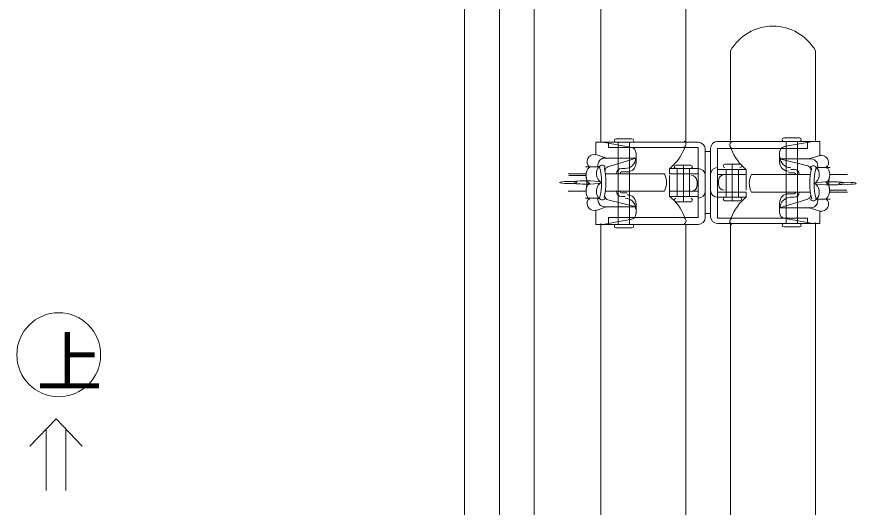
# Model space of a CAD drawing. Units: millimetres, scale not verified. Extents: x -10062 to 10062, y -6938 to 6938.
# Drawn here: x 4894.5 to 5375.4, y -1878.6 to -1597.8 of the extents above; entities that cross this region are included whole.
import ezdxf
from ezdxf.enums import TextEntityAlignment as Align

# ---------------------------------------------------------------- set-up
doc = ezdxf.new("R2010")
doc.units = ezdxf.units.MM
doc.header["$LTSCALE"] = 40
for name, color, linetype, lineweight in [('0-0_(2m)標準ｱﾄﾞﾌﾗッﾄ', 7, 'Continuous', 9), ('1-6_ｸﾗﾝﾌﾟ', 1, 'Continuous', 9), ('1-8_仮囲い', 7, 'Continuous', 9)]:
    doc.layers.add(name, color=color, linetype=linetype, lineweight=lineweight)
doc.styles.add('@ＭＳ ゴシック', font='')
doc.styles.get('@ＭＳ ゴシック').set_extended_font_data('@MS Gothic')

msp = doc.modelspace()

# ---------------------------------------------------------------- linework, layer by layer
at = {"layer": '0-0_(2m)標準ｱﾄﾞﾌﾗッﾄ'}
for p, q in [((5170.98, -1544.46), (5170.98, -3195.86)), ((5150.98, -1566.92), (5150.98, -3174.1)), ((5190.98, -1566.92), (5190.98, -3174.1))]:
    msp.add_line(p, q, dxfattribs=at)
at = {"layer": '1-6_ｸﾗﾝﾌﾟ'}
for p, q in [((5246.94, -1667.66), (5237.94, -1667.66)), ((5333.94, -1667.15), (5342.94, -1667.15)), ((5230.34, -1669.66), (5246.84, -1672.66)), ((5233.44, -1669.66), (5233.44, -1672.66)), ((5248.04, -1672.66), (5233.44, -1672.66)), ((5239.14, -1669.66), (5239.14, -1716.66)), ((5245.64, -1669.66), (5245.64, -1716.66)), ((5276.94, -1672.66), (5248.04, -1672.66)), ((5284.94, -1672.66), (5276.94, -1672.66)), ((5288.94, -1673.15), (5288.94, -1712.66)), ((5291.94, -1712.66), (5291.94, -1673.15)), ((5295.94, -1669.15), (5354.54, -1669.15)), ((5303.94, -1673.15), (5332.84, -1673.15)), ((5332.84, -1673.15), (5347.44, -1673.15)), ((5350.54, -1669.15), (5334.04, -1672.15)), ((5335.24, -1716.15), (5335.24, -1669.15)), ((5341.74, -1716.15), (5341.74, -1669.15)), ((5347.44, -1673.15), (5347.44, -1669.15)), ((5354.54, -1677.15), (5354.54, -1669.15)), ((5226.34, -1676.66), (5232.44, -1678.66)), ((5249.44, -1681.66), (5249.44, -1675.66)), ((5291.94, -1674.96), (5288.94, -1674.96)), ((5331.44, -1681.15), (5331.44, -1675.15)), ((5354.54, -1677.15), (5348.44, -1679.15)), ((5229.54, -1682.66), (5230.54, -1682.66)), ((5249.44, -1678.66), (5232.44, -1678.66)), ((5249.44, -1678.66), (5233.14, -1683.66)), ((5280.64, -1682.66), (5272.14, -1682.66)), ((5276.44, -1682.66), (5276.44, -1703.66)), ((5300.24, -1682.15), (5308.74, -1682.15)), ((5304.44, -1703.15), (5304.44, -1682.15)), ((5331.44, -1679.15), (5348.44, -1679.15)), ((5331.44, -1679.15), (5347.74, -1683.15)), ((5351.34, -1683.15), (5350.34, -1683.15)), ((5220.34, -1687.66), (5210.44, -1687.66)), ((5228.74, -1683.66), (5220.34, -1683.66)), ((5265.44, -1687.66), (5232.04, -1687.66)), ((5241.04, -1684.66), (5243.04, -1684.66)), ((5241.04, -1686.66), (5244.24, -1686.66)), ((5268.44, -1684.66), (5284.94, -1684.66)), ((5268.44, -1684.66), (5268.44, -1687.66)), ((5268.44, -1687.66), (5284.94, -1687.66)), ((5272.94, -1684.66), (5272.94, -1700.66)), ((5279.94, -1684.66), (5279.94, -1700.66)), ((5312.44, -1685.15), (5295.94, -1685.15)), ((5300.94, -1701.15), (5300.94, -1685.15)), ((5307.94, -1701.15), (5307.94, -1685.15)), ((5312.44, -1688.15), (5312.44, -1685.15)), ((5339.84, -1687.15), (5336.64, -1687.15)), ((5339.84, -1685.15), (5337.84, -1685.15)), ((5352.14, -1684.15), (5360.54, -1684.15)), ((5210.74, -1688.66), (5220.44, -1688.66)), ((5268.44, -1688.66), (5268.44, -1697.66)), ((5284.34, -1691.66), (5284.34, -1694.66)), ((5312.44, -1688.15), (5295.94, -1688.15)), ((5296.54, -1694.15), (5296.54, -1691.15)), ((5312.44, -1697.15), (5312.44, -1688.15)), ((5315.44, -1688.15), (5348.84, -1688.15)), ((5370.14, -1688.15), (5360.44, -1688.15)), ((5360.54, -1688.15), (5370.44, -1688.15)), ((5220.34, -1697.66), (5210.44, -1697.66)), ((5210.74, -1697.66), (5220.44, -1697.66)), ((5265.44, -1697.66), (5232.04, -1697.66)), ((5268.44, -1697.66), (5284.94, -1697.66)), ((5268.44, -1697.66), (5268.44, -1700.66)), ((5370.14, -1697.15), (5360.44, -1697.15)), ((5228.74, -1701.66), (5220.34, -1701.66)), ((5241.04, -1698.66), (5244.24, -1698.66)), ((5241.04, -1700.66), (5243.04, -1700.66)), ((5268.44, -1700.66), (5284.94, -1700.66)), ((5312.44, -1698.15), (5295.94, -1698.15)), ((5312.44, -1701.15), (5295.94, -1701.15)), ((5312.44, -1701.15), (5312.44, -1698.15)), ((5315.44, -1698.15), (5348.84, -1698.15)), ((5331.44, -1707.15), (5347.74, -1702.15)), ((5339.84, -1699.15), (5336.64, -1699.15)), ((5339.84, -1701.15), (5337.84, -1701.15)), ((5352.14, -1702.15), (5360.54, -1702.15)), ((5360.54, -1698.15), (5370.44, -1698.15)), ((5226.34, -1708.66), (5232.44, -1706.66)), ((5229.54, -1702.66), (5230.54, -1702.66)), ((5249.44, -1706.66), (5232.44, -1706.66)), ((5249.44, -1706.66), (5233.14, -1702.66)), ((5249.44, -1704.66), (5249.44, -1710.66)), ((5280.64, -1703.66), (5272.14, -1703.66)), ((5300.24, -1703.15), (5308.74, -1703.15)), ((5331.44, -1704.15), (5331.44, -1710.15)), ((5331.44, -1707.15), (5348.44, -1707.15)), ((5354.54, -1709.15), (5348.44, -1707.15)), ((5351.34, -1703.15), (5350.34, -1703.15)), ((5226.34, -1708.66), (5226.34, -1716.66)), ((5291.94, -1710.36), (5288.94, -1710.36)), ((5284.94, -1716.66), (5226.34, -1716.66)), ((5230.34, -1716.66), (5246.84, -1713.66)), ((5233.44, -1712.66), (5233.44, -1716.66)), ((5248.04, -1712.66), (5233.44, -1712.66)), ((5276.94, -1712.66), (5248.04, -1712.66)), ((5295.94, -1713.15), (5303.94, -1713.15)), ((5303.94, -1713.15), (5332.84, -1713.15)), ((5332.84, -1713.15), (5347.44, -1713.15)), ((5350.54, -1716.15), (5334.04, -1713.15)), ((5347.44, -1716.15), (5347.44, -1713.15)), ((5246.94, -1718.66), (5237.94, -1718.66)), ((5333.94, -1718.15), (5342.94, -1718.15))]:
    msp.add_line(p, q, dxfattribs=at)
for points in [[(5284.94, -1669.66), (5226.34, -1669.66), (5226.34, -1676.66)], [(5284.94, -1672.66), (5284.94, -1712.66), (5276.94, -1712.66)], [(5295.94, -1713.15), (5295.94, -1673.15), (5303.94, -1673.15)], [(5295.94, -1716.15), (5354.54, -1716.15), (5354.54, -1709.15)]]:
    msp.add_lwpolyline(points, dxfattribs=at)
for centre, radius, start, end in [((5237.94, -1668.66), 1, 90, 270), ((5246.94, -1668.66), 1, 270, 90), ((5333.94, -1668.15), 1, 90, 270), ((5342.94, -1668.15), 1, 270, 90), ((5246.24, -1675.66), 3, 0, 79.616), ((5251.64, -1663.66), 27, 308.572, 339.894), ((5275.94, -1670.66), 2, 300.51, 59.49), ((5284.94, -1673.66), 4, 0, 90), ((5295.94, -1673.15), 4, 90, 180), ((5304.94, -1671.15), 2, 120.51, 239.49), ((5329.24, -1664.15), 27, 200.106, 231.428), ((5334.64, -1675.15), 3, 100.384, 180), ((5225.24, -1680.66), 4, 74.471, 233.805), ((5337.84, -1678.15), 6, 180, 270), ((5355.64, -1681.15), 4, 306.195, 105.529), ((5232.54, -1687.66), 6, 132.479, 241.417), ((5231.44, -1682.66), 4, 75.429, 198.821), ((5229.54, -1683.66), 1, 90, 180), ((5230.54, -1683.66), 1, 0, 90), ((5243.04, -1678.66), 6, 270, 0), ((5244.24, -1681.66), 5, 270, 0), ((5272.14, -1683.66), 1, 90, 270), ((5280.64, -1683.66), 1, 270, 90), ((5300.24, -1683.15), 1, 90, 270), ((5308.74, -1683.15), 1, 270, 90), ((5336.64, -1681.15), 5, 180, 270), ((5347.24, -1685.15), 2, 0, 75), ((5349.44, -1683.15), 4, 341.179, 104.571), ((5350.34, -1684.15), 1, 90, 180), ((5351.34, -1684.15), 1, 0, 90), ((5200.14, -1692.66), 21, 346.103, 13.897), ((5227.64, -1688.66), 7, 136.511, 223.489), ((5192.54, -1692.66), 37, 346.058, 13.942), ((5195.04, -1692.66), 37, 346.058, 13.942), ((5233.64, -1685.66), 2, 105, 180), ((5241.04, -1687.66), 3, 90, 180), ((5241.04, -1687.66), 1, 90, 180), ((5255.74, -1692.66), 11, 332.604, 27.396), ((5284.94, -1688.66), 4, 0, 90), ((5295.94, -1688.15), 4, 90, 180), ((5325.14, -1693.15), 11, 152.604, 207.396), ((5339.84, -1688.15), 3, 0, 90), ((5339.84, -1688.15), 1, 0, 90), ((5385.84, -1693.15), 37, 166.058, 193.942), ((5348.34, -1688.15), 6, 298.583, 47.521), ((5388.34, -1693.15), 37, 166.058, 193.942), ((5353.24, -1688.15), 7, 316.511, 43.489), ((5380.74, -1693.15), 21, 166.103, 193.897), ((5227.64, -1697.66), 7, 136.511, 223.489), ((5232.54, -1697.66), 6, 118.583, 227.521), ((5281.14, -1691.66), 3, 0, 90), ((5299.74, -1691.15), 3, 90, 180), ((5348.34, -1698.15), 6, 312.479, 61.417), ((5353.24, -1697.15), 7, 316.511, 43.489), ((5241.04, -1697.66), 3, 180, 270), ((5241.04, -1697.66), 1, 180, 270), ((5281.14, -1694.66), 3, 270, 0), ((5284.94, -1697.66), 4, 270, 0), ((5295.94, -1697.15), 4, 180, 270), ((5299.74, -1694.15), 3, 180, 270), ((5225.24, -1704.66), 4, 126.195, 285.529), ((5231.44, -1702.66), 4, 161.179, 284.571), ((5229.54, -1701.66), 1, 180, 270), ((5230.54, -1701.66), 1, 270, 0), ((5233.64, -1700.66), 2, 180, 255), ((5243.04, -1707.66), 6, 0, 90), ((5244.24, -1704.66), 5, 0, 90), ((5251.64, -1721.66), 27, 20.106, 51.428), ((5272.14, -1702.66), 1, 90, 270), ((5280.64, -1702.66), 1, 270, 90), ((5300.24, -1702.15), 1, 90, 270), ((5329.24, -1722.15), 27, 128.572, 159.894), ((5308.74, -1702.15), 1, 270, 90), ((5336.64, -1704.15), 5, 90, 180), ((5337.84, -1707.15), 6, 90, 180), ((5339.84, -1698.15), 1, 270, 0), ((5339.84, -1698.15), 3, 270, 0), ((5347.24, -1700.15), 2, 285, 0), ((5349.44, -1703.15), 4, 255.429, 18.821), ((5350.34, -1702.15), 1, 180, 270), ((5351.34, -1702.15), 1, 270, 0), ((5355.64, -1705.15), 4, 254.471, 53.805), ((5246.24, -1710.66), 3, 280.384, 0), ((5295.94, -1712.15), 4, 180, 270), ((5334.64, -1710.15), 3, 180, 259.616), ((5237.94, -1717.66), 1, 90, 270), ((5246.94, -1717.66), 1, 270, 90), ((5275.94, -1714.66), 2, 300.51, 59.49), ((5284.94, -1712.66), 4, 270, 0), ((5304.94, -1715.15), 2, 120.51, 239.49), ((5333.94, -1717.15), 1, 90, 270), ((5342.94, -1717.15), 1, 270, 90)]:
    msp.add_arc(centre, radius, start, end, dxfattribs=at)
for centre in [(5210.44, -1692.66), (5370.44, -1693.15)]:
    msp.add_ellipse(centre, major_axis=(5, 0), ratio=0.1218, dxfattribs=at)
for centre, start_param, end_param in [((5220.34, -1692.66), 3.730623, 8.835747), ((5360.54, -1693.15), 0.589031, 5.694154)]:
    msp.add_ellipse(centre, major_axis=(9, 0), ratio=0.1021, start_param=start_param, end_param=end_param, dxfattribs=at)
at = {"layer": '1-8_仮囲い'}
for p, q in [((5229.16, -1669.16), (5229.16, -1543.66)), ((5277.76, -1669.16), (5277.76, -1543.94)), ((5303.43, -1668.66), (5303.43, -1617.3)), ((5352.05, -1668.62), (5352.05, -1617.26)), ((5229.16, -2925.36), (5229.16, -1716.16)), ((5277.76, -2925.36), (5277.76, -1716.44)), ((5303.43, -2924.86), (5303.43, -1715.66)), ((5352.05, -2924.86), (5352.05, -1715.62)), ((4916.98, -1828.06), (4902.05, -1843.74)), ((4916.98, -1828.06), (4931.9, -1843.74)), ((4911.3, -1833.83), (4911.3, -1869.05)), ((4922.66, -1833.83), (4922.66, -1869.05))]:
    msp.add_line(p, q, dxfattribs=at)
msp.add_circle((4918.51, -1791.29), 24.02, dxfattribs=at)
msp.add_arc((5327.75, -1630.98), 27.9, 29.45, 150.551, dxfattribs=at)

# ---------------------------------------------------------------- texts
at = {"layer": '1-8_仮囲い', "style": '@ＭＳ ゴシック'}
msp.add_text('上', height=27.59, rotation=270, dxfattribs=at).set_placement((4902.1, -1776.18), align=Align.BOTTOM_LEFT)

doc.saveas('drawing.dxf')
